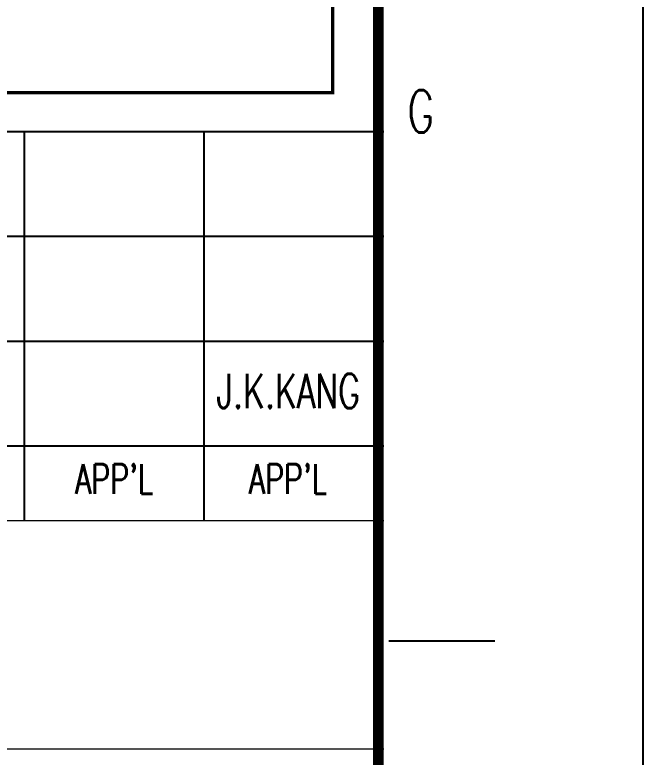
# Model space of a CAD drawing. Header units: millimetres. Extents: x 0 to 134087, y -49114 to 20834.
# Drawn here: x 27966 to 29435, y 2841 to 4577 of the extents above; entities that cross this region are included whole.
import ezdxf
from ezdxf.enums import TextEntityAlignment as Align

# ---------------------------------------------------------------- set-up
doc = ezdxf.new("R2010")
doc.units = ezdxf.units.MM
doc.header["$LTSCALE"] = 35
for name, color, linetype in [('BODER', 7, 'Continuous'), ('border', 130, 'Continuous'), ('Dim-W', 7, 'Continuous')]:
    doc.layers.add(name, color=color, linetype=linetype)
doc.styles.add('Arial', font='arial.ttf', dxfattribs={"height": 0.2})
doc.styles.add('ROMANS', font='ROMANS.shx', dxfattribs={"width": 0.8})

# ---------------------------------------------------------------- blocks, each defined once
blk = doc.blocks.new('TITLE')
at = {"color": 7}
for p, q in [((841, 0), (841, 594.854)), ((824.024, 88.945), (831.098, 88.945))]:
    blk.add_line(p, q, dxfattribs=at)
at = {"color": 7, "const_width": 0.707}
blk.add_lwpolyline([(823.317, 17.329), (823.317, 577.171)], dxfattribs=at)
at = {"layer": 'BODER'}
for p, q in [((699.671, 122.966), (823.671, 122.966)), ((799.671, 96.966), (799.671, 122.966)), ((811.671, 96.966), (811.671, 122.966)), ((699.671, 115.966), (823.671, 115.966)), ((699.671, 108.966), (823.671, 108.966)), ((699.671, 101.966), (823.671, 101.966))]:
    blk.add_line(p, q, dxfattribs=at)
at = {"layer": 'border', "color": 7, "linetype": 'Continuous', "lineweight": 0}
for p, q in [((699.671, 96.966), (823.671, 96.966)), ((699.671, 96.966), (823.671, 96.966)), ((699.671, 81.726), (823.671, 81.726))]:
    blk.add_line(p, q, dxfattribs=at)
at = {"color": 7, "style": 'ROMANS', "width": 0.7}
blk.add_text('G', height=2.829, dxfattribs=at).set_placement((826.146, 124.311), align=Align.MIDDLE)
at = {"layer": 'BODER', "style": 'ROMANS', "width": 0.7}
for p in [(805.671, 99.749), (817.285, 99.749)]:
    blk.add_text("APP'L", height=2, dxfattribs=at).set_placement(p, align=Align.MIDDLE)
blk = doc.blocks.new('STAMP')
for p, q in [((-11044.9, 4772.2), (0, 4772.2)), ((-8496.6, 4772.2), (-8496.6, 2409.7)), ((-11044.9, 4299.7), (0, 4299.7)), ((-7480.7, 4299.7), (-7480.7, 2409.7)), ((-11044.9, 3827.2), (0, 3827.2)), ((-11044.9, 3354.7), (0, 3354.7)), ((-11044.9, 2882.2), (0, 2882.2)), ((-11044.9, 2409.7), (0, 2409.7)), ((-6150.9, 2409.7), (-6150.9, 1937.2)), ((-11044.9, 1937.2), (0, 1937.2))]:
    blk.add_line(p, q)
at = {"const_width": 30}
blk.add_lwpolyline([(-11044.9, 0), (-11044.9, 6611.9), (0, 6611.9), (0, 0)], close=True, dxfattribs=at)
at = {"style": 'Arial'}
blk.add_text('%%UDocument Approval Status', height=315, dxfattribs=at).set_placement((-5522.5, 6163.8), align=Align.MIDDLE_CENTER)
at = {"style": 'ROMANS', "width": 0.8}
for s, p in [('1. REVIEWING & COMMENTING OF THE RESULT BY CONTRACTOR(ONLY)', (-5522.5, 5572.5)), ('2. REFLECT THE RESULT TO THE NEXT SUBMIT', (-5522.5, 5151.7)), ('   Issue Purpose : IFA, IFR, IFI, FNL, ASB (     )', (-4142.8, 4536))]:
    blk.add_text(s, height=231, dxfattribs=at).set_placement(p, align=Align.MIDDLE_CENTER)
for s, p in [('Approval Status', (-10929.4, 4536)), (' A', (-8285.9, 4063.5)), ('  - APPROVED', (-7523.7, 4063.5)), ('  - APPROVED WITH COMMENTS (Re-submit)', (-7523.7, 3591)), ('AAN', (-8285.9, 3591)), ('N/A', (-8285.9, 3118.5)), ('  - NOT APPROVED (Reject and re-submit fully)', (-7523.7, 3118.5)), ('INFO', (-8285.9, 2646)), ('  - INFORMATION ONLY', (-7523.7, 2646)), ('SIGNED BY   :', (-10929.4, 2173.5)), ('DATE  :', (-5993.1, 2173.5))]:
    blk.add_text(s, height=231, dxfattribs=at).set_placement(p, align=Align.MIDDLE_LEFT)
at = {"insert": (-10596.6, 1505.5), "char_height": 228.9, "width": 10455.715, "attachment_point": 1, "style": 'ROMANS'}
blk.add_mtext('CONTRACTOR permission to proceed or review taken on Vendor document shall not relieve Vendor from its responsibilities or liabilities under the Purchase Order (PO).', dxfattribs=at)

msp = doc.modelspace()

# ---------------------------------------------------------------- block references
at = {"linetype": 'ByBlock', "xscale": 34.99999999649994, "yscale": 34.99999999649994, "zscale": 34.99999999649994}
msp.add_blockref('TITLE', (0, 0), dxfattribs=at)
at = {"layer": 'Dim-W', "xscale": 0.255299612259988, "yscale": 0.255299612259988, "zscale": 0.255299612259988}
msp.add_blockref('STAMP', (28709.3599, 4394.7868), dxfattribs=at)

# ---------------------------------------------------------------- texts
at = {"layer": 'BODER', "color": 7, "style": 'ROMANS', "width": 0.7}
msp.add_text('J.K.KANG', height=80.5, dxfattribs=at).set_placement((28604.9924, 3697.0283), align=Align.MIDDLE)

doc.saveas('drawing.dxf')
